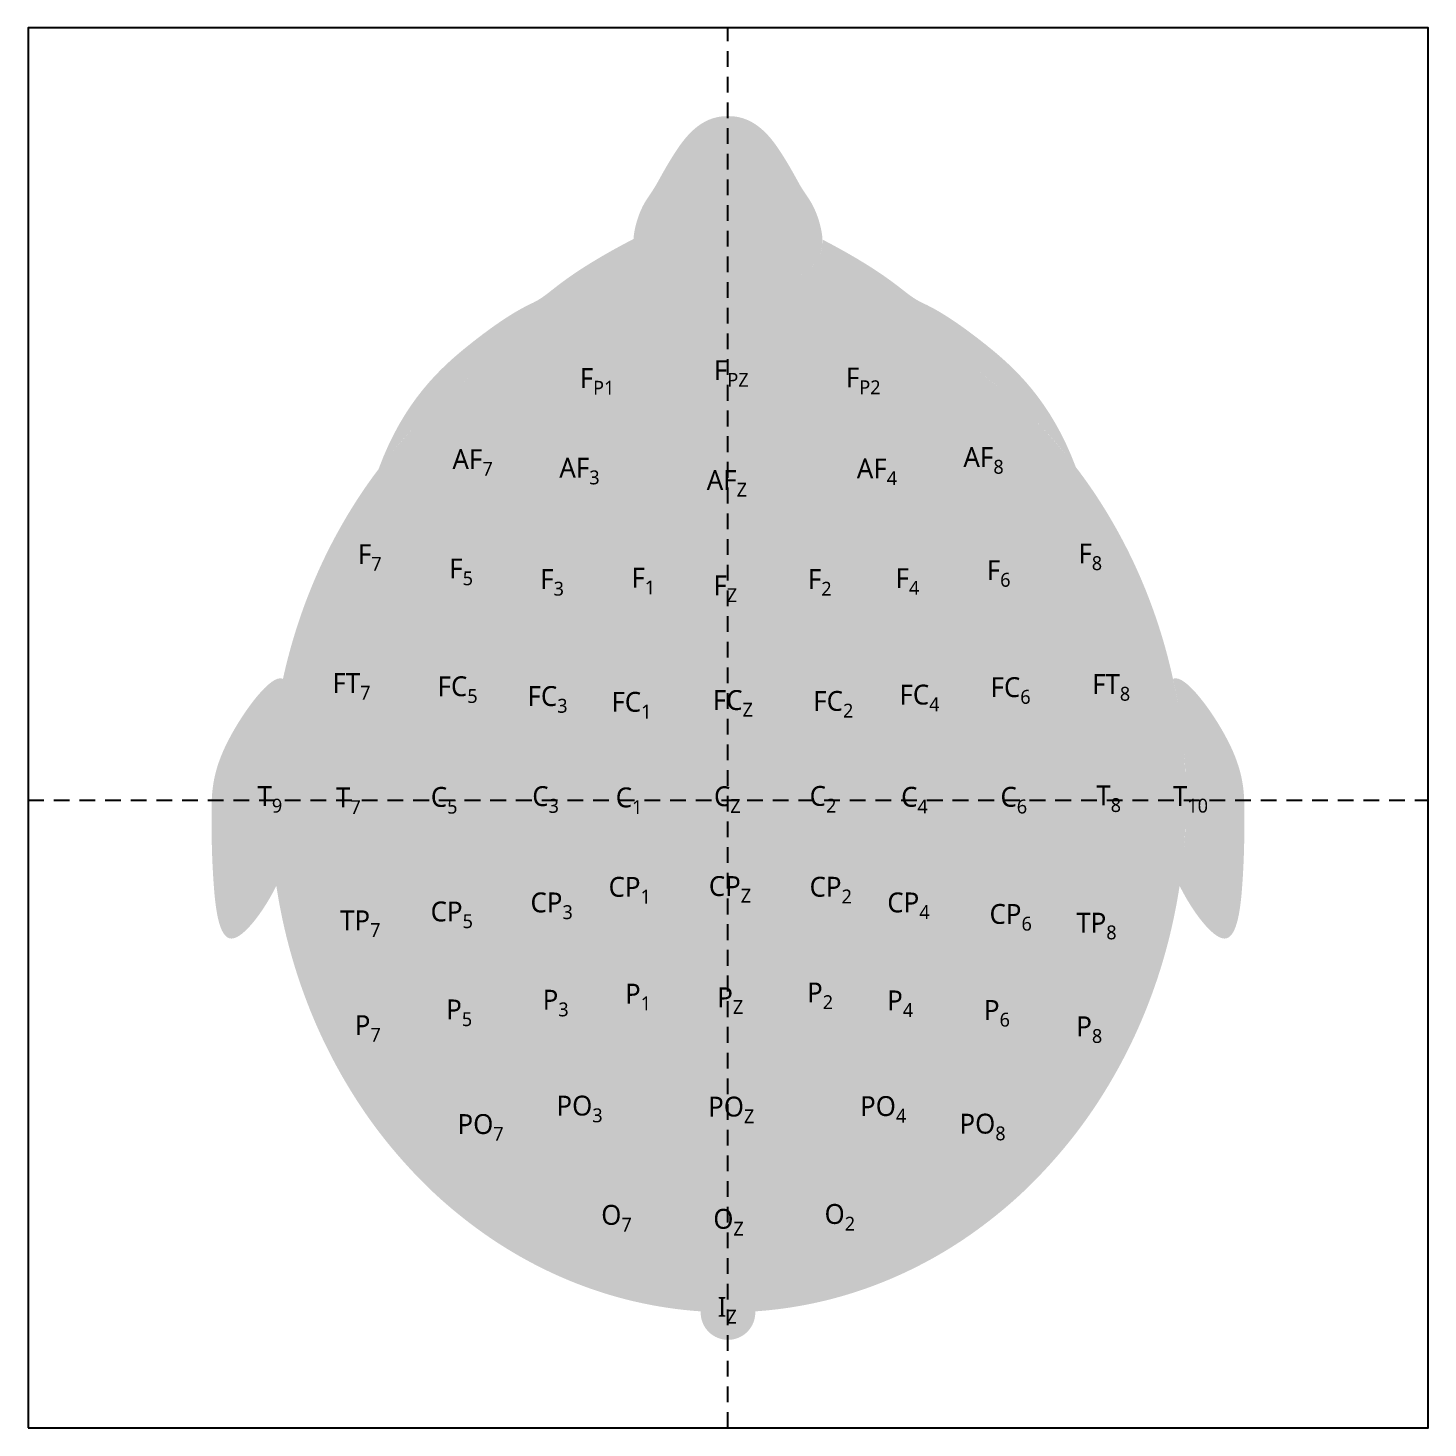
# Model space of a CAD drawing. Header units: metres. Extents: x 12.5 to 26.6, y 23.4 to 37.5.
import ezdxf

# ---------------------------------------------------------------- set-up
doc = ezdxf.new("R2010")
doc.units = ezdxf.units.M
doc.header["$LTSCALE"] = 0.05
doc.linetypes.add('HIDDEN2', pattern=[4.7625, 3.175, -1.5875])
doc.layers.add('ARQ_0', color=7, linetype='Continuous', true_color=0xff7400, plot=False)
for name, color, linetype, lineweight in [('ARQ_CINZA 04', 253, 'Continuous', 9), ('ARQ_CINZA 05', 254, 'Continuous', 9), ('ARQ_CINZA 06', 255, 'Continuous', 9)]:
    doc.layers.add(name, color=color, linetype=linetype, lineweight=lineweight)
doc.layers.add('ARQ_PROJ INF 00', color=190, linetype='HIDDEN2')
doc.layers.add('texto_pontos', color=1, linetype='Continuous')
doc.styles.add('Meters Architectural', font='segoeui.ttf')

msp = doc.modelspace()

# ---------------------------------------------------------------- hatches: boundary and pattern name
at = {"layer": 'ARQ_CINZA 04'}
h = msp.add_hatch(color=256, dxfattribs=at)
h.dxf.hatch_style = 1
edge = h.paths.add_edge_path()
edge.add_spline(control_points=[(19.866, 34.845), (20.164, 34.968), (20.332, 34.973), (20.462, 35.127), (20.546, 35.318), (20.439, 35.691), (20.299, 35.854), (20.164, 36.143), (19.842, 36.595), (19.562, 36.591)], knot_values=[-2.606029, -2.606029, -2.606029, -2.606029, -2.233739, -1.861449, -1.489159, -1.116869, -0.74458, -0.37229, 0, 0, 0, 0], degree=3, periodic=0)
edge.add_spline(control_points=[(19.562, 36.591), (19.282, 36.595), (18.961, 36.143), (18.825, 35.854), (18.685, 35.691), (18.578, 35.318), (18.662, 35.127), (18.793, 34.973), (18.961, 34.968), (19.259, 34.845)], knot_values=[0, 0, 0, 0, 0.37229, 0.74458, 1.116869, 1.489159, 1.861449, 2.233739, 2.606029, 2.606029, 2.606029, 2.606029], degree=3, periodic=0)
edge.add_spline(control_points=[(19.259, 34.845), (19.866, 34.845)], knot_values=[0, 0, 0.606575, 0.606575], degree=1, periodic=0)
h = msp.add_hatch(color=256, dxfattribs=at)
h.dxf.hatch_style = 1
edge = h.paths.add_edge_path()
edge.add_spline(control_points=[(18.61, 35.353), (18.61, 35.351), (18.606, 35.255), (18.662, 35.127), (18.793, 34.973), (18.961, 34.968), (19.259, 34.845)], knot_values=[1.48283, 1.48283, 1.48283, 1.48283, 1.489159, 1.861449, 2.233739, 2.606029, 2.606029, 2.606029, 2.606029], degree=3, periodic=0)
edge.add_spline(control_points=[(19.259, 34.845), (17.306, 34.702), (16.041, 33.033)], knot_values=[1.642887, 1.642887, 1.642887, 2.434398, 2.434398, 2.434398], weights=[1, 0.920657, 1], degree=2, periodic=0)
edge.add_spline(control_points=[(16.041, 33.033), (16.294, 33.722), (17.049, 34.398), (17.586, 34.72), (17.66, 34.72), (18.068, 35.072), (18.61, 35.353)], knot_values=[0, 0, 0, 0, 0.902279, 1.804558, 2.706838, 3.603292, 3.603292, 3.603292, 3.603292], degree=3, periodic=0)
h = msp.add_hatch(color=256, dxfattribs=at)
h.dxf.hatch_style = 1
edge = h.paths.add_edge_path()
edge.add_spline(control_points=[(20.515, 35.347), (21.047, 35.07), (21.452, 34.722), (21.527, 34.722), (22.062, 34.402), (22.813, 33.731), (23.066, 33.056)], knot_values=[0.008255, 0.008255, 0.008255, 0.008255, 0.897347, 1.799626, 2.701905, 3.595929, 3.595929, 3.595929, 3.595929], degree=3, periodic=0)
edge.add_spline(control_points=[(23.066, 33.056), (21.802, 34.703), (19.866, 34.845)], knot_values=[-1.498702, -1.498702, -1.498702, -0.712709, -0.712709, -0.712709], weights=[1, 0.921787, 1], degree=2, periodic=0)
edge.add_spline(control_points=[(19.866, 34.845), (20.164, 34.968), (20.332, 34.973), (20.462, 35.126), (20.518, 35.254), (20.515, 35.347)], knot_values=[1.490477, 1.490477, 1.490477, 1.490477, 1.862757, 2.235047, 2.60602, 2.60602, 2.60602, 2.60602], degree=3, periodic=0)
h = msp.add_hatch(color=256, dxfattribs=at)
h.dxf.hatch_style = 1
edge = h.paths.add_edge_path()
edge.add_spline(control_points=[(15.079, 30.921), (14.947, 30.318), (14.947, 29.698), (14.947, 29.264), (15.012, 28.837)], knot_values=[2.887166, 2.887166, 2.887166, 3.141593, 3.141593, 3.322093, 3.322093, 3.322093], weights=[1, 0.992849, 1, 0.996484, 1], degree=2, periodic=0)
edge.add_spline(control_points=[(15.012, 28.837), (14.889, 28.586), (14.458, 28.001), (14.362, 28.962), (14.359, 29.359), (14.359, 29.557)], knot_values=[5.075122, 5.075122, 5.075122, 5.075122, 6, 7, 8, 8, 8, 8], degree=3, periodic=0)
edge.add_spline(control_points=[(14.359, 29.557), (14.359, 29.755), (14.362, 30.152), (14.94, 30.956), (15.07, 30.925), (15.079, 30.921)], knot_values=[0, 0, 0, 0, 1, 2, 2.075169, 2.075169, 2.075169, 2.075169], degree=3, periodic=0)
h = msp.add_hatch(color=256, dxfattribs=at)
h.dxf.hatch_style = 1
edge = h.paths.add_edge_path()
edge.add_spline(control_points=[(24.177, 29.698), (24.177, 29.264), (24.112, 28.837)], knot_values=[6.102685, 6.102685, 6.102685, 6.283185, 6.283185, 6.283185], weights=[1, 0.996484, 1], degree=2, periodic=0)
edge.add_spline(control_points=[(24.112, 28.837), (24.235, 28.586), (24.667, 28.001), (24.763, 28.962), (24.765, 29.359), (24.765, 29.557)], knot_values=[5.075122, 5.075122, 5.075122, 5.075122, 6, 7, 8, 8, 8, 8], degree=3, periodic=0)
edge.add_spline(control_points=[(24.765, 29.557), (24.765, 29.755), (24.763, 30.152), (24.184, 30.956), (24.054, 30.925), (24.046, 30.921)], knot_values=[0, 0, 0, 0, 1, 2, 2.075169, 2.075169, 2.075169, 2.075169], degree=3, periodic=0)
edge.add_spline(control_points=[(24.046, 30.921), (24.177, 30.318), (24.177, 29.698)], knot_values=[0, 0, 0, 0.254426, 0.254426, 0.254426], weights=[1, 0.992849, 1], degree=2, periodic=0)
at = {"layer": 'ARQ_CINZA 05'}
h = msp.add_hatch(color=256, dxfattribs=at)
h.dxf.hatch_style = 1
h.set_gradient(color1=(214, 214, 214), color2=(173, 173, 173), tint=1, name='INVSPHERICAL')
edge = h.paths.add_edge_path()
edge.add_spline(control_points=[(24.177, 29.698), (24.177, 34.857), (19.562, 34.857), (14.947, 34.857), (14.947, 29.698), (14.947, 24.54), (19.562, 24.54), (24.177, 24.54), (24.177, 29.698)], knot_values=[0, 0, 0, 1.570796, 1.570796, 3.141593, 3.141593, 4.712389, 4.712389, 6.283185, 6.283185, 6.283185], weights=[1, 0.707107, 1, 0.707107, 1, 0.707107, 1, 0.707107, 1], degree=2, periodic=0)
at = {"layer": 'ARQ_CINZA 06'}
h = msp.add_hatch(color=256, dxfattribs=at)
h.dxf.hatch_style = 1
edge = h.paths.add_edge_path()
edge.add_spline(control_points=[(18.485, 33.91), (18.485, 34.185), (18.21, 34.185), (17.935, 34.185), (17.935, 33.91), (17.935, 33.635), (18.21, 33.635), (18.485, 33.635), (18.485, 33.91)], knot_values=[0, 0, 0, 0.431969, 0.431969, 0.863938, 0.863938, 1.295907, 1.295907, 1.727876, 1.727876, 1.727876], weights=[1, 0.707107, 1, 0.707107, 1, 0.707107, 1, 0.707107, 1], degree=2, periodic=0)
h = msp.add_hatch(color=256, dxfattribs=at)
h.dxf.hatch_style = 1
edge = h.paths.add_edge_path()
edge.add_spline(control_points=[(19.837, 33.989), (19.837, 34.264), (19.562, 34.264), (19.287, 34.264), (19.287, 33.989), (19.287, 33.714), (19.562, 33.714), (19.837, 33.714), (19.837, 33.989)], knot_values=[0, 0, 0, 0.431969, 0.431969, 0.863938, 0.863938, 1.295907, 1.295907, 1.727876, 1.727876, 1.727876], weights=[1, 0.707107, 1, 0.707107, 1, 0.707107, 1, 0.707107, 1], degree=2, periodic=0)
h = msp.add_hatch(color=256, dxfattribs=at)
h.dxf.hatch_style = 1
edge = h.paths.add_edge_path()
edge.add_spline(control_points=[(20.64, 33.91), (20.64, 33.635), (20.915, 33.635), (21.19, 33.635), (21.19, 33.91), (21.19, 34.185), (20.915, 34.185), (20.64, 34.185), (20.64, 33.91)], knot_values=[0, 0, 0, 0.431969, 0.431969, 0.863938, 0.863938, 1.295907, 1.295907, 1.727876, 1.727876, 1.727876], weights=[1, 0.707107, 1, 0.707107, 1, 0.707107, 1, 0.707107, 1], degree=2, periodic=0)
h = msp.add_hatch(color=256, dxfattribs=at)
h.dxf.hatch_style = 1
edge = h.paths.add_edge_path()
edge.add_spline(control_points=[(17.274, 33.11), (17.274, 33.385), (16.999, 33.385), (16.724, 33.385), (16.724, 33.11), (16.724, 32.835), (16.999, 32.835), (17.274, 32.835), (17.274, 33.11)], knot_values=[0, 0, 0, 0.431969, 0.431969, 0.863938, 0.863938, 1.295907, 1.295907, 1.727876, 1.727876, 1.727876], weights=[1, 0.707107, 1, 0.707107, 1, 0.707107, 1, 0.707107, 1], degree=2, periodic=0)
h = msp.add_hatch(color=256, dxfattribs=at)
h.dxf.hatch_style = 1
edge = h.paths.add_edge_path()
edge.add_spline(control_points=[(21.851, 33.11), (21.851, 32.835), (22.126, 32.835), (22.401, 32.835), (22.401, 33.11), (22.401, 33.385), (22.126, 33.385), (21.851, 33.385), (21.851, 33.11)], knot_values=[0, 0, 0, 0.431969, 0.431969, 0.863938, 0.863938, 1.295907, 1.295907, 1.727876, 1.727876, 1.727876], weights=[1, 0.707107, 1, 0.707107, 1, 0.707107, 1, 0.707107, 1], degree=2, periodic=0)
h = msp.add_hatch(color=256, dxfattribs=at)
h.dxf.hatch_style = 1
edge = h.paths.add_edge_path()
edge.add_spline(control_points=[(18.339, 33.006), (18.339, 33.281), (18.064, 33.281), (17.789, 33.281), (17.789, 33.006), (17.789, 32.731), (18.064, 32.731), (18.339, 32.731), (18.339, 33.006)], knot_values=[0, 0, 0, 0.431969, 0.431969, 0.863938, 0.863938, 1.295907, 1.295907, 1.727876, 1.727876, 1.727876], weights=[1, 0.707107, 1, 0.707107, 1, 0.707107, 1, 0.707107, 1], degree=2, periodic=0)
h = msp.add_hatch(color=256, dxfattribs=at)
h.dxf.hatch_style = 1
edge = h.paths.add_edge_path()
edge.add_spline(control_points=[(19.837, 32.904), (19.837, 33.179), (19.562, 33.179), (19.287, 33.179), (19.287, 32.904), (19.287, 32.629), (19.562, 32.629), (19.837, 32.629), (19.837, 32.904)], knot_values=[0, 0, 0, 0.431969, 0.431969, 0.863938, 0.863938, 1.295907, 1.295907, 1.727876, 1.727876, 1.727876], weights=[1, 0.707107, 1, 0.707107, 1, 0.707107, 1, 0.707107, 1], degree=2, periodic=0)
h = msp.add_hatch(color=256, dxfattribs=at)
h.dxf.hatch_style = 1
edge = h.paths.add_edge_path()
edge.add_spline(control_points=[(20.786, 33.006), (20.786, 32.731), (21.061, 32.731), (21.336, 32.731), (21.336, 33.006), (21.336, 33.281), (21.061, 33.281), (20.786, 33.281), (20.786, 33.006)], knot_values=[0, 0, 0, 0.431969, 0.431969, 0.863938, 0.863938, 1.295907, 1.295907, 1.727876, 1.727876, 1.727876], weights=[1, 0.707107, 1, 0.707107, 1, 0.707107, 1, 0.707107, 1], degree=2, periodic=0)
h = msp.add_hatch(color=256, dxfattribs=at)
h.dxf.hatch_style = 1
edge = h.paths.add_edge_path()
edge.add_spline(control_points=[(16.226, 32.142), (16.226, 32.417), (15.951, 32.417), (15.676, 32.417), (15.676, 32.142), (15.676, 31.867), (15.951, 31.867), (16.226, 31.867), (16.226, 32.142)], knot_values=[0, 0, 0, 0.431969, 0.431969, 0.863938, 0.863938, 1.295907, 1.295907, 1.727876, 1.727876, 1.727876], weights=[1, 0.707107, 1, 0.707107, 1, 0.707107, 1, 0.707107, 1], degree=2, periodic=0)
h = msp.add_hatch(color=256, dxfattribs=at)
h.dxf.hatch_style = 1
edge = h.paths.add_edge_path()
edge.add_spline(control_points=[(22.899, 32.142), (22.899, 31.867), (23.174, 31.867), (23.449, 31.867), (23.449, 32.142), (23.449, 32.417), (23.174, 32.417), (22.899, 32.417), (22.899, 32.142)], knot_values=[0, 0, 0, 0.431969, 0.431969, 0.863938, 0.863938, 1.295907, 1.295907, 1.727876, 1.727876, 1.727876], weights=[1, 0.707107, 1, 0.707107, 1, 0.707107, 1, 0.707107, 1], degree=2, periodic=0)
h = msp.add_hatch(color=256, dxfattribs=at)
h.dxf.hatch_style = 1
edge = h.paths.add_edge_path()
edge.add_spline(control_points=[(17.136, 31.993), (17.136, 32.268), (16.861, 32.268), (16.586, 32.268), (16.586, 31.993), (16.586, 31.718), (16.861, 31.718), (17.136, 31.718), (17.136, 31.993)], knot_values=[0, 0, 0, 0.431969, 0.431969, 0.863938, 0.863938, 1.295907, 1.295907, 1.727876, 1.727876, 1.727876], weights=[1, 0.707107, 1, 0.707107, 1, 0.707107, 1, 0.707107, 1], degree=2, periodic=0)
h = msp.add_hatch(color=256, dxfattribs=at)
h.dxf.hatch_style = 1
edge = h.paths.add_edge_path()
edge.add_spline(control_points=[(18.949, 31.901), (18.949, 32.176), (18.674, 32.176), (18.399, 32.176), (18.399, 31.901), (18.399, 31.626), (18.674, 31.626), (18.949, 31.626), (18.949, 31.901)], knot_values=[0, 0, 0, 0.431969, 0.431969, 0.863938, 0.863938, 1.295907, 1.295907, 1.727876, 1.727876, 1.727876], weights=[1, 0.707107, 1, 0.707107, 1, 0.707107, 1, 0.707107, 1], degree=2, periodic=0)
h = msp.add_hatch(color=256, dxfattribs=at)
h.dxf.hatch_style = 1
edge = h.paths.add_edge_path()
edge.add_spline(control_points=[(20.175, 31.901), (20.175, 31.626), (20.45, 31.626), (20.725, 31.626), (20.725, 31.901), (20.725, 32.176), (20.45, 32.176), (20.175, 32.176), (20.175, 31.901)], knot_values=[0, 0, 0, 0.431969, 0.431969, 0.863938, 0.863938, 1.295907, 1.295907, 1.727876, 1.727876, 1.727876], weights=[1, 0.707107, 1, 0.707107, 1, 0.707107, 1, 0.707107, 1], degree=2, periodic=0)
at = {"layer": 'ARQ_CINZA 06', "true_color": 0xffff7f}
h = msp.add_hatch(color=51, dxfattribs=at)
h.dxf.hatch_style = 1
edge = h.paths.add_edge_path()
edge.add_spline(control_points=[(21.989, 31.993), (21.989, 31.718), (22.264, 31.718), (22.539, 31.718), (22.539, 31.993), (22.539, 32.268), (22.264, 32.268), (21.989, 32.268), (21.989, 31.993)], knot_values=[0, 0, 0, 0.431969, 0.431969, 0.863938, 0.863938, 1.295907, 1.295907, 1.727876, 1.727876, 1.727876], weights=[1, 0.707107, 1, 0.707107, 1, 0.707107, 1, 0.707107, 1], degree=2, periodic=0)
at = {"layer": 'ARQ_CINZA 06', "true_color": 0x007fff}
h = msp.add_hatch(color=150, dxfattribs=at)
h.dxf.hatch_style = 1
edge = h.paths.add_edge_path()
edge.add_spline(control_points=[(18.051, 31.872), (18.051, 32.147), (17.776, 32.147), (17.501, 32.147), (17.501, 31.872), (17.501, 31.597), (17.776, 31.597), (18.051, 31.597), (18.051, 31.872)], knot_values=[0, 0, 0, 0.431969, 0.431969, 0.863938, 0.863938, 1.295907, 1.295907, 1.727876, 1.727876, 1.727876], weights=[1, 0.707107, 1, 0.707107, 1, 0.707107, 1, 0.707107, 1], degree=2, periodic=0)
at = {"layer": 'ARQ_CINZA 06'}
h = msp.add_hatch(color=256, dxfattribs=at)
h.dxf.hatch_style = 1
edge = h.paths.add_edge_path()
edge.add_spline(control_points=[(19.837, 31.804), (19.837, 32.079), (19.562, 32.079), (19.287, 32.079), (19.287, 31.804), (19.287, 31.529), (19.562, 31.529), (19.837, 31.529), (19.837, 31.804)], knot_values=[0, 0, 0, 0.431969, 0.431969, 0.863938, 0.863938, 1.295907, 1.295907, 1.727876, 1.727876, 1.727876], weights=[1, 0.707107, 1, 0.707107, 1, 0.707107, 1, 0.707107, 1], degree=2, periodic=0)
h = msp.add_hatch(color=256, dxfattribs=at)
h.dxf.hatch_style = 1
edge = h.paths.add_edge_path()
edge.add_spline(control_points=[(21.074, 31.872), (21.074, 31.597), (21.349, 31.597), (21.624, 31.597), (21.624, 31.872), (21.624, 32.147), (21.349, 32.147), (21.074, 32.147), (21.074, 31.872)], knot_values=[0, 0, 0, 0.431969, 0.431969, 0.863938, 0.863938, 1.295907, 1.295907, 1.727876, 1.727876, 1.727876], weights=[1, 0.707107, 1, 0.707107, 1, 0.707107, 1, 0.707107, 1], degree=2, periodic=0)
h = msp.add_hatch(color=256, dxfattribs=at)
h.dxf.hatch_style = 1
edge = h.paths.add_edge_path()
edge.add_spline(control_points=[(16.017, 30.833), (16.017, 31.108), (15.742, 31.108), (15.467, 31.108), (15.467, 30.833), (15.467, 30.558), (15.742, 30.558), (16.017, 30.558), (16.017, 30.833)], knot_values=[0, 0, 0, 0.431969, 0.431969, 0.863938, 0.863938, 1.295907, 1.295907, 1.727876, 1.727876, 1.727876], weights=[1, 0.707107, 1, 0.707107, 1, 0.707107, 1, 0.707107, 1], degree=2, periodic=0)
h = msp.add_hatch(color=256, dxfattribs=at)
h.dxf.hatch_style = 1
edge = h.paths.add_edge_path()
edge.add_spline(control_points=[(17.026, 30.806), (17.026, 31.081), (16.751, 31.081), (16.476, 31.081), (16.476, 30.806), (16.476, 30.531), (16.751, 30.531), (17.026, 30.531), (17.026, 30.806)], knot_values=[0, 0, 0, 0.431969, 0.431969, 0.863938, 0.863938, 1.295907, 1.295907, 1.727876, 1.727876, 1.727876], weights=[1, 0.707107, 1, 0.707107, 1, 0.707107, 1, 0.707107, 1], degree=2, periodic=0)
h = msp.add_hatch(color=256, dxfattribs=at)
h.dxf.hatch_style = 1
edge = h.paths.add_edge_path()
edge.add_spline(control_points=[(22.098, 30.806), (22.098, 30.531), (22.373, 30.531), (22.648, 30.531), (22.648, 30.806), (22.648, 31.081), (22.373, 31.081), (22.098, 31.081), (22.098, 30.806)], knot_values=[0, 0, 0, 0.431969, 0.431969, 0.863938, 0.863938, 1.295907, 1.295907, 1.727876, 1.727876, 1.727876], weights=[1, 0.707107, 1, 0.707107, 1, 0.707107, 1, 0.707107, 1], degree=2, periodic=0)
h = msp.add_hatch(color=256, dxfattribs=at)
h.dxf.hatch_style = 1
edge = h.paths.add_edge_path()
edge.add_spline(control_points=[(23.107, 30.833), (23.107, 30.558), (23.382, 30.558), (23.657, 30.558), (23.657, 30.833), (23.657, 31.108), (23.382, 31.108), (23.107, 31.108), (23.107, 30.833)], knot_values=[0, 0, 0, 0.431969, 0.431969, 0.863938, 0.863938, 1.295907, 1.295907, 1.727876, 1.727876, 1.727876], weights=[1, 0.707107, 1, 0.707107, 1, 0.707107, 1, 0.707107, 1], degree=2, periodic=0)
h = msp.add_hatch(color=256, dxfattribs=at)
h.dxf.hatch_style = 1
edge = h.paths.add_edge_path()
edge.add_spline(control_points=[(17.974, 30.719), (17.974, 30.994), (17.699, 30.994), (17.424, 30.994), (17.424, 30.719), (17.424, 30.444), (17.699, 30.444), (17.974, 30.444), (17.974, 30.719)], knot_values=[0, 0, 0, 0.431969, 0.431969, 0.863938, 0.863938, 1.295907, 1.295907, 1.727876, 1.727876, 1.727876], weights=[1, 0.707107, 1, 0.707107, 1, 0.707107, 1, 0.707107, 1], degree=2, periodic=0)
h = msp.add_hatch(color=256, dxfattribs=at)
h.dxf.hatch_style = 1
edge = h.paths.add_edge_path()
edge.add_spline(control_points=[(18.834, 30.649), (18.834, 30.924), (18.559, 30.924), (18.284, 30.924), (18.284, 30.649), (18.284, 30.374), (18.559, 30.374), (18.834, 30.374), (18.834, 30.649)], knot_values=[0, 0, 0, 0.431969, 0.431969, 0.863938, 0.863938, 1.295907, 1.295907, 1.727876, 1.727876, 1.727876], weights=[1, 0.707107, 1, 0.707107, 1, 0.707107, 1, 0.707107, 1], degree=2, periodic=0)
h = msp.add_hatch(color=256, dxfattribs=at)
h.dxf.hatch_style = 1
edge = h.paths.add_edge_path()
edge.add_spline(control_points=[(19.837, 30.657), (19.837, 30.932), (19.562, 30.932), (19.287, 30.932), (19.287, 30.657), (19.287, 30.382), (19.562, 30.382), (19.837, 30.382), (19.837, 30.657)], knot_values=[0, 0, 0, 0.431969, 0.431969, 0.863938, 0.863938, 1.295907, 1.295907, 1.727876, 1.727876, 1.727876], weights=[1, 0.707107, 1, 0.707107, 1, 0.707107, 1, 0.707107, 1], degree=2, periodic=0)
h = msp.add_hatch(color=256, dxfattribs=at)
h.dxf.hatch_style = 1
edge = h.paths.add_edge_path()
edge.add_spline(control_points=[(20.291, 30.649), (20.291, 30.374), (20.566, 30.374), (20.841, 30.374), (20.841, 30.649), (20.841, 30.924), (20.566, 30.924), (20.291, 30.924), (20.291, 30.649)], knot_values=[0, 0, 0, 0.431969, 0.431969, 0.863938, 0.863938, 1.295907, 1.295907, 1.727876, 1.727876, 1.727876], weights=[1, 0.707107, 1, 0.707107, 1, 0.707107, 1, 0.707107, 1], degree=2, periodic=0)
h = msp.add_hatch(color=256, dxfattribs=at)
h.dxf.hatch_style = 1
edge = h.paths.add_edge_path()
edge.add_spline(control_points=[(21.15, 30.719), (21.15, 30.444), (21.425, 30.444), (21.7, 30.444), (21.7, 30.719), (21.7, 30.994), (21.425, 30.994), (21.15, 30.994), (21.15, 30.719)], knot_values=[0, 0, 0, 0.431969, 0.431969, 0.863938, 0.863938, 1.295907, 1.295907, 1.727876, 1.727876, 1.727876], weights=[1, 0.707107, 1, 0.707107, 1, 0.707107, 1, 0.707107, 1], degree=2, periodic=0)
h = msp.add_hatch(color=256, dxfattribs=at)
h.dxf.hatch_style = 1
edge = h.paths.add_edge_path()
edge.add_spline(control_points=[(15.249, 29.698), (15.249, 29.973), (14.974, 29.973), (14.699, 29.973), (14.699, 29.698), (14.699, 29.423), (14.974, 29.423), (15.249, 29.423), (15.249, 29.698)], knot_values=[0, 0, 0, 0.431969, 0.431969, 0.863938, 0.863938, 1.295907, 1.295907, 1.727876, 1.727876, 1.727876], weights=[1, 0.707107, 1, 0.707107, 1, 0.707107, 1, 0.707107, 1], degree=2, periodic=0)
h = msp.add_hatch(color=256, dxfattribs=at)
h.dxf.hatch_style = 1
edge = h.paths.add_edge_path()
edge.add_spline(control_points=[(16.005, 29.698), (16.005, 29.973), (15.73, 29.973), (15.455, 29.973), (15.455, 29.698), (15.455, 29.423), (15.73, 29.423), (16.005, 29.423), (16.005, 29.698)], knot_values=[0, 0, 0, 0.431969, 0.431969, 0.863938, 0.863938, 1.295907, 1.295907, 1.727876, 1.727876, 1.727876], weights=[1, 0.707107, 1, 0.707107, 1, 0.707107, 1, 0.707107, 1], degree=2, periodic=0)
h = msp.add_hatch(color=256, dxfattribs=at)
h.dxf.hatch_style = 1
edge = h.paths.add_edge_path()
edge.add_spline(control_points=[(16.948, 29.698), (16.948, 29.973), (16.673, 29.973), (16.398, 29.973), (16.398, 29.698), (16.398, 29.423), (16.673, 29.423), (16.948, 29.423), (16.948, 29.698)], knot_values=[0, 0, 0, 0.431969, 0.431969, 0.863938, 0.863938, 1.295907, 1.295907, 1.727876, 1.727876, 1.727876], weights=[1, 0.707107, 1, 0.707107, 1, 0.707107, 1, 0.707107, 1], degree=2, periodic=0)
h = msp.add_hatch(color=256, dxfattribs=at)
h.dxf.hatch_style = 1
edge = h.paths.add_edge_path()
edge.add_spline(control_points=[(17.956, 29.698), (17.956, 29.973), (17.681, 29.973), (17.406, 29.973), (17.406, 29.698), (17.406, 29.423), (17.681, 29.423), (17.956, 29.423), (17.956, 29.698)], knot_values=[0, 0, 0, 0.431969, 0.431969, 0.863938, 0.863938, 1.295907, 1.295907, 1.727876, 1.727876, 1.727876], weights=[1, 0.707107, 1, 0.707107, 1, 0.707107, 1, 0.707107, 1], degree=2, periodic=0)
h = msp.add_hatch(color=256, dxfattribs=at)
h.dxf.hatch_style = 1
edge = h.paths.add_edge_path()
edge.add_spline(control_points=[(18.859, 29.698), (18.859, 29.973), (18.584, 29.973), (18.309, 29.973), (18.309, 29.698), (18.309, 29.423), (18.584, 29.423), (18.859, 29.423), (18.859, 29.698)], knot_values=[0, 0, 0, 0.431969, 0.431969, 0.863938, 0.863938, 1.295907, 1.295907, 1.727876, 1.727876, 1.727876], weights=[1, 0.707107, 1, 0.707107, 1, 0.707107, 1, 0.707107, 1], degree=2, periodic=0)
h = msp.add_hatch(color=256, dxfattribs=at)
h.dxf.hatch_style = 1
edge = h.paths.add_edge_path()
edge.add_spline(control_points=[(19.837, 29.698), (19.837, 29.973), (19.562, 29.973), (19.287, 29.973), (19.287, 29.698), (19.287, 29.423), (19.562, 29.423), (19.837, 29.423), (19.837, 29.698)], knot_values=[0, 0, 0, 0.431969, 0.431969, 0.863938, 0.863938, 1.295907, 1.295907, 1.727876, 1.727876, 1.727876], weights=[1, 0.707107, 1, 0.707107, 1, 0.707107, 1, 0.707107, 1], degree=2, periodic=0)
h = msp.add_hatch(color=256, dxfattribs=at)
h.dxf.hatch_style = 1
edge = h.paths.add_edge_path()
edge.add_spline(control_points=[(20.266, 29.698), (20.266, 29.423), (20.541, 29.423), (20.816, 29.423), (20.816, 29.698), (20.816, 29.973), (20.541, 29.973), (20.266, 29.973), (20.266, 29.698)], knot_values=[0, 0, 0, 0.431969, 0.431969, 0.863938, 0.863938, 1.295907, 1.295907, 1.727876, 1.727876, 1.727876], weights=[1, 0.707107, 1, 0.707107, 1, 0.707107, 1, 0.707107, 1], degree=2, periodic=0)
h = msp.add_hatch(color=256, dxfattribs=at)
h.dxf.hatch_style = 1
edge = h.paths.add_edge_path()
edge.add_spline(control_points=[(21.168, 29.698), (21.168, 29.423), (21.443, 29.423), (21.718, 29.423), (21.718, 29.698), (21.718, 29.973), (21.443, 29.973), (21.168, 29.973), (21.168, 29.698)], knot_values=[0, 0, 0, 0.431969, 0.431969, 0.863938, 0.863938, 1.295907, 1.295907, 1.727876, 1.727876, 1.727876], weights=[1, 0.707107, 1, 0.707107, 1, 0.707107, 1, 0.707107, 1], degree=2, periodic=0)
h = msp.add_hatch(color=256, dxfattribs=at)
h.dxf.hatch_style = 1
edge = h.paths.add_edge_path()
edge.add_spline(control_points=[(22.177, 29.698), (22.177, 29.423), (22.452, 29.423), (22.727, 29.423), (22.727, 29.698), (22.727, 29.973), (22.452, 29.973), (22.177, 29.973), (22.177, 29.698)], knot_values=[0, 0, 0, 0.431969, 0.431969, 0.863938, 0.863938, 1.295907, 1.295907, 1.727876, 1.727876, 1.727876], weights=[1, 0.707107, 1, 0.707107, 1, 0.707107, 1, 0.707107, 1], degree=2, periodic=0)
h = msp.add_hatch(color=256, dxfattribs=at)
h.dxf.hatch_style = 1
edge = h.paths.add_edge_path()
edge.add_spline(control_points=[(23.12, 29.698), (23.12, 29.423), (23.395, 29.423), (23.67, 29.423), (23.67, 29.698), (23.67, 29.973), (23.395, 29.973), (23.12, 29.973), (23.12, 29.698)], knot_values=[0, 0, 0, 0.431969, 0.431969, 0.863938, 0.863938, 1.295907, 1.295907, 1.727876, 1.727876, 1.727876], weights=[1, 0.707107, 1, 0.707107, 1, 0.707107, 1, 0.707107, 1], degree=2, periodic=0)
h = msp.add_hatch(color=256, dxfattribs=at)
h.dxf.hatch_style = 1
edge = h.paths.add_edge_path()
edge.add_spline(control_points=[(23.875, 29.698), (23.875, 29.423), (24.15, 29.423), (24.425, 29.423), (24.425, 29.698), (24.425, 29.973), (24.15, 29.973), (23.875, 29.973), (23.875, 29.698)], knot_values=[0, 0, 0, 0.431969, 0.431969, 0.863938, 0.863938, 1.295907, 1.295907, 1.727876, 1.727876, 1.727876], weights=[1, 0.707107, 1, 0.707107, 1, 0.707107, 1, 0.707107, 1], degree=2, periodic=0)
h = msp.add_hatch(color=256, dxfattribs=at)
h.dxf.hatch_style = 1
edge = h.paths.add_edge_path()
edge.add_spline(control_points=[(18.816, 28.798), (18.816, 29.073), (18.541, 29.073), (18.266, 29.073), (18.266, 28.798), (18.266, 28.523), (18.541, 28.523), (18.816, 28.523), (18.816, 28.798)], knot_values=[0, 0, 0, 0.431969, 0.431969, 0.863938, 0.863938, 1.295907, 1.295907, 1.727876, 1.727876, 1.727876], weights=[1, 0.707107, 1, 0.707107, 1, 0.707107, 1, 0.707107, 1], degree=2, periodic=0)
h = msp.add_hatch(color=256, dxfattribs=at)
h.dxf.hatch_style = 1
edge = h.paths.add_edge_path()
edge.add_spline(control_points=[(20.309, 28.798), (20.309, 28.523), (20.584, 28.523), (20.859, 28.523), (20.859, 28.798), (20.859, 29.073), (20.584, 29.073), (20.309, 29.073), (20.309, 28.798)], knot_values=[0, 0, 0, 0.431969, 0.431969, 0.863938, 0.863938, 1.295907, 1.295907, 1.727876, 1.727876, 1.727876], weights=[1, 0.707107, 1, 0.707107, 1, 0.707107, 1, 0.707107, 1], degree=2, periodic=0)
h = msp.add_hatch(color=256, dxfattribs=at)
h.dxf.hatch_style = 1
edge = h.paths.add_edge_path()
edge.add_spline(control_points=[(19.837, 28.78), (19.837, 29.055), (19.562, 29.055), (19.287, 29.055), (19.287, 28.78), (19.287, 28.505), (19.562, 28.505), (19.837, 28.505), (19.837, 28.78)], knot_values=[0, 0, 0, 0.431969, 0.431969, 0.863938, 0.863938, 1.295907, 1.295907, 1.727876, 1.727876, 1.727876], weights=[1, 0.707107, 1, 0.707107, 1, 0.707107, 1, 0.707107, 1], degree=2, periodic=0)
h = msp.add_hatch(color=256, dxfattribs=at)
h.dxf.hatch_style = 1
edge = h.paths.add_edge_path()
edge.add_spline(control_points=[(17.021, 28.533), (17.021, 28.808), (16.746, 28.808), (16.471, 28.808), (16.471, 28.533), (16.471, 28.258), (16.746, 28.258), (17.021, 28.258), (17.021, 28.533)], knot_values=[0, 0, 0, 0.431969, 0.431969, 0.863938, 0.863938, 1.295907, 1.295907, 1.727876, 1.727876, 1.727876], weights=[1, 0.707107, 1, 0.707107, 1, 0.707107, 1, 0.707107, 1], degree=2, periodic=0)
h = msp.add_hatch(color=256, dxfattribs=at)
h.dxf.hatch_style = 1
edge = h.paths.add_edge_path()
edge.add_spline(control_points=[(18.032, 28.635), (18.032, 28.91), (17.757, 28.91), (17.482, 28.91), (17.482, 28.635), (17.482, 28.36), (17.757, 28.36), (18.032, 28.36), (18.032, 28.635)], knot_values=[0, 0, 0, 0.431969, 0.431969, 0.863938, 0.863938, 1.295907, 1.295907, 1.727876, 1.727876, 1.727876], weights=[1, 0.707107, 1, 0.707107, 1, 0.707107, 1, 0.707107, 1], degree=2, periodic=0)
h = msp.add_hatch(color=256, dxfattribs=at)
h.dxf.hatch_style = 1
edge = h.paths.add_edge_path()
edge.add_spline(control_points=[(21.092, 28.635), (21.092, 28.36), (21.367, 28.36), (21.642, 28.36), (21.642, 28.635), (21.642, 28.91), (21.367, 28.91), (21.092, 28.91), (21.092, 28.635)], knot_values=[0, 0, 0, 0.431969, 0.431969, 0.863938, 0.863938, 1.295907, 1.295907, 1.727876, 1.727876, 1.727876], weights=[1, 0.707107, 1, 0.707107, 1, 0.707107, 1, 0.707107, 1], degree=2, periodic=0)
h = msp.add_hatch(color=256, dxfattribs=at)
h.dxf.hatch_style = 1
edge = h.paths.add_edge_path()
edge.add_spline(control_points=[(22.104, 28.533), (22.104, 28.258), (22.379, 28.258), (22.654, 28.258), (22.654, 28.533), (22.654, 28.808), (22.379, 28.808), (22.104, 28.808), (22.104, 28.533)], knot_values=[0, 0, 0, 0.431969, 0.431969, 0.863938, 0.863938, 1.295907, 1.295907, 1.727876, 1.727876, 1.727876], weights=[1, 0.707107, 1, 0.707107, 1, 0.707107, 1, 0.707107, 1], degree=2, periodic=0)
h = msp.add_hatch(color=256, dxfattribs=at)
h.dxf.hatch_style = 1
edge = h.paths.add_edge_path()
edge.add_spline(control_points=[(16.144, 28.439), (16.144, 28.714), (15.869, 28.714), (15.594, 28.714), (15.594, 28.439), (15.594, 28.164), (15.869, 28.164), (16.144, 28.164), (16.144, 28.439)], knot_values=[0, 0, 0, 0.431969, 0.431969, 0.863938, 0.863938, 1.295907, 1.295907, 1.727876, 1.727876, 1.727876], weights=[1, 0.707107, 1, 0.707107, 1, 0.707107, 1, 0.707107, 1], degree=2, periodic=0)
h = msp.add_hatch(color=256, dxfattribs=at)
h.dxf.hatch_style = 1
edge = h.paths.add_edge_path()
edge.add_spline(control_points=[(22.981, 28.439), (22.981, 28.164), (23.256, 28.164), (23.531, 28.164), (23.531, 28.439), (23.531, 28.714), (23.256, 28.714), (22.981, 28.714), (22.981, 28.439)], knot_values=[0, 0, 0, 0.431969, 0.431969, 0.863938, 0.863938, 1.295907, 1.295907, 1.727876, 1.727876, 1.727876], weights=[1, 0.707107, 1, 0.707107, 1, 0.707107, 1, 0.707107, 1], degree=2, periodic=0)
h = msp.add_hatch(color=256, dxfattribs=at)
h.dxf.hatch_style = 1
edge = h.paths.add_edge_path()
edge.add_spline(control_points=[(18.909, 27.717), (18.909, 27.992), (18.634, 27.992), (18.359, 27.992), (18.359, 27.717), (18.359, 27.442), (18.634, 27.442), (18.909, 27.442), (18.909, 27.717)], knot_values=[0, 0, 0, 0.431969, 0.431969, 0.863938, 0.863938, 1.295907, 1.295907, 1.727876, 1.727876, 1.727876], weights=[1, 0.707107, 1, 0.707107, 1, 0.707107, 1, 0.707107, 1], degree=2, periodic=0)
h = msp.add_hatch(color=256, dxfattribs=at)
h.dxf.hatch_style = 1
edge = h.paths.add_edge_path()
edge.add_spline(control_points=[(19.837, 27.674), (19.837, 27.949), (19.562, 27.949), (19.287, 27.949), (19.287, 27.674), (19.287, 27.399), (19.562, 27.399), (19.837, 27.399), (19.837, 27.674)], knot_values=[0, 0, 0, 0.431969, 0.431969, 0.863938, 0.863938, 1.295907, 1.295907, 1.727876, 1.727876, 1.727876], weights=[1, 0.707107, 1, 0.707107, 1, 0.707107, 1, 0.707107, 1], degree=2, periodic=0)
h = msp.add_hatch(color=256, dxfattribs=at)
h.dxf.hatch_style = 1
edge = h.paths.add_edge_path()
edge.add_spline(control_points=[(20.215, 27.717), (20.215, 27.442), (20.49, 27.442), (20.765, 27.442), (20.765, 27.717), (20.765, 27.992), (20.49, 27.992), (20.215, 27.992), (20.215, 27.717)], knot_values=[0, 0, 0, 0.431969, 0.431969, 0.863938, 0.863938, 1.295907, 1.295907, 1.727876, 1.727876, 1.727876], weights=[1, 0.707107, 1, 0.707107, 1, 0.707107, 1, 0.707107, 1], degree=2, periodic=0)
h = msp.add_hatch(color=256, dxfattribs=at)
h.dxf.hatch_style = 1
edge = h.paths.add_edge_path()
edge.add_spline(control_points=[(17.128, 27.544), (17.128, 27.819), (16.853, 27.819), (16.578, 27.819), (16.578, 27.544), (16.578, 27.269), (16.853, 27.269), (17.128, 27.269), (17.128, 27.544)], knot_values=[0, 0, 0, 0.431969, 0.431969, 0.863938, 0.863938, 1.295907, 1.295907, 1.727876, 1.727876, 1.727876], weights=[1, 0.707107, 1, 0.707107, 1, 0.707107, 1, 0.707107, 1], degree=2, periodic=0)
at = {"layer": 'ARQ_CINZA 06', "true_color": 0xcd2027}
h = msp.add_hatch(color=242, dxfattribs=at)
h.dxf.hatch_style = 1
edge = h.paths.add_edge_path()
edge.add_spline(control_points=[(18.098, 27.642), (18.098, 27.917), (17.823, 27.917), (17.548, 27.917), (17.548, 27.642), (17.548, 27.367), (17.823, 27.367), (18.098, 27.367), (18.098, 27.642)], knot_values=[0, 0, 0, 0.431969, 0.431969, 0.863938, 0.863938, 1.295907, 1.295907, 1.727876, 1.727876, 1.727876], weights=[1, 0.707107, 1, 0.707107, 1, 0.707107, 1, 0.707107, 1], degree=2, periodic=0)
at = {"layer": 'ARQ_CINZA 06'}
h = msp.add_hatch(color=256, dxfattribs=at)
h.dxf.hatch_style = 1
edge = h.paths.add_edge_path()
edge.add_spline(control_points=[(21.027, 27.642), (21.027, 27.367), (21.302, 27.367), (21.577, 27.367), (21.577, 27.642), (21.577, 27.917), (21.302, 27.917), (21.027, 27.917), (21.027, 27.642)], knot_values=[0, 0, 0, 0.431969, 0.431969, 0.863938, 0.863938, 1.295907, 1.295907, 1.727876, 1.727876, 1.727876], weights=[1, 0.707107, 1, 0.707107, 1, 0.707107, 1, 0.707107, 1], degree=2, periodic=0)
at = {"layer": 'ARQ_CINZA 06', "true_color": 0x139b48}
h = msp.add_hatch(color=114, dxfattribs=at)
h.dxf.hatch_style = 1
edge = h.paths.add_edge_path()
edge.add_spline(control_points=[(21.997, 27.544), (21.997, 27.269), (22.272, 27.269), (22.547, 27.269), (22.547, 27.544), (22.547, 27.819), (22.272, 27.819), (21.997, 27.819), (21.997, 27.544)], knot_values=[0, 0, 0, 0.431969, 0.431969, 0.863938, 0.863938, 1.295907, 1.295907, 1.727876, 1.727876, 1.727876], weights=[1, 0.707107, 1, 0.707107, 1, 0.707107, 1, 0.707107, 1], degree=2, periodic=0)
at = {"layer": 'ARQ_CINZA 06'}
h = msp.add_hatch(color=256, dxfattribs=at)
h.dxf.hatch_style = 1
edge = h.paths.add_edge_path()
edge.add_spline(control_points=[(16.2, 27.395), (16.2, 27.67), (15.925, 27.67), (15.65, 27.67), (15.65, 27.395), (15.65, 27.12), (15.925, 27.12), (16.2, 27.12), (16.2, 27.395)], knot_values=[0, 0, 0, 0.431969, 0.431969, 0.863938, 0.863938, 1.295907, 1.295907, 1.727876, 1.727876, 1.727876], weights=[1, 0.707107, 1, 0.707107, 1, 0.707107, 1, 0.707107, 1], degree=2, periodic=0)
h = msp.add_hatch(color=256, dxfattribs=at)
h.dxf.hatch_style = 1
edge = h.paths.add_edge_path()
edge.add_spline(control_points=[(22.925, 27.395), (22.925, 27.12), (23.2, 27.12), (23.475, 27.12), (23.475, 27.395), (23.475, 27.67), (23.2, 27.67), (22.925, 27.67), (22.925, 27.395)], knot_values=[0, 0, 0, 0.431969, 0.431969, 0.863938, 0.863938, 1.295907, 1.295907, 1.727876, 1.727876, 1.727876], weights=[1, 0.707107, 1, 0.707107, 1, 0.707107, 1, 0.707107, 1], degree=2, periodic=0)
h = msp.add_hatch(color=256, dxfattribs=at)
h.dxf.hatch_style = 1
edge = h.paths.add_edge_path()
edge.add_spline(control_points=[(18.305, 26.594), (18.305, 26.869), (18.03, 26.869), (17.755, 26.869), (17.755, 26.594), (17.755, 26.319), (18.03, 26.319), (18.305, 26.319), (18.305, 26.594)], knot_values=[0, 0, 0, 0.431969, 0.431969, 0.863938, 0.863938, 1.295907, 1.295907, 1.727876, 1.727876, 1.727876], weights=[1, 0.707107, 1, 0.707107, 1, 0.707107, 1, 0.707107, 1], degree=2, periodic=0)
h = msp.add_hatch(color=256, dxfattribs=at)
h.dxf.hatch_style = 1
edge = h.paths.add_edge_path()
edge.add_spline(control_points=[(19.837, 26.58), (19.837, 26.855), (19.562, 26.855), (19.287, 26.855), (19.287, 26.58), (19.287, 26.305), (19.562, 26.305), (19.837, 26.305), (19.837, 26.58)], knot_values=[0, 0, 0, 0.431969, 0.431969, 0.863938, 0.863938, 1.295907, 1.295907, 1.727876, 1.727876, 1.727876], weights=[1, 0.707107, 1, 0.707107, 1, 0.707107, 1, 0.707107, 1], degree=2, periodic=0)
h = msp.add_hatch(color=256, dxfattribs=at)
h.dxf.hatch_style = 1
edge = h.paths.add_edge_path()
edge.add_spline(control_points=[(20.819, 26.594), (20.819, 26.319), (21.094, 26.319), (21.369, 26.319), (21.369, 26.594), (21.369, 26.869), (21.094, 26.869), (20.819, 26.869), (20.819, 26.594)], knot_values=[0, 0, 0, 0.431969, 0.431969, 0.863938, 0.863938, 1.295907, 1.295907, 1.727876, 1.727876, 1.727876], weights=[1, 0.707107, 1, 0.707107, 1, 0.707107, 1, 0.707107, 1], degree=2, periodic=0)
h = msp.add_hatch(color=256, dxfattribs=at)
h.dxf.hatch_style = 1
edge = h.paths.add_edge_path()
edge.add_spline(control_points=[(17.31, 26.409), (17.31, 26.684), (17.035, 26.684), (16.76, 26.684), (16.76, 26.409), (16.76, 26.134), (17.035, 26.134), (17.31, 26.134), (17.31, 26.409)], knot_values=[0, 0, 0, 0.431969, 0.431969, 0.863938, 0.863938, 1.295907, 1.295907, 1.727876, 1.727876, 1.727876], weights=[1, 0.707107, 1, 0.707107, 1, 0.707107, 1, 0.707107, 1], degree=2, periodic=0)
h = msp.add_hatch(color=256, dxfattribs=at)
h.dxf.hatch_style = 1
edge = h.paths.add_edge_path()
edge.add_spline(control_points=[(21.814, 26.409), (21.814, 26.134), (22.089, 26.134), (22.364, 26.134), (22.364, 26.409), (22.364, 26.684), (22.089, 26.684), (21.814, 26.684), (21.814, 26.409)], knot_values=[0, 0, 0, 0.431969, 0.431969, 0.863938, 0.863938, 1.295907, 1.295907, 1.727876, 1.727876, 1.727876], weights=[1, 0.707107, 1, 0.707107, 1, 0.707107, 1, 0.707107, 1], degree=2, periodic=0)
h = msp.add_hatch(color=256, dxfattribs=at)
h.dxf.hatch_style = 1
edge = h.paths.add_edge_path()
edge.add_spline(control_points=[(18.709, 25.499), (18.709, 25.774), (18.434, 25.774), (18.159, 25.774), (18.159, 25.499), (18.159, 25.224), (18.434, 25.224), (18.709, 25.224), (18.709, 25.499)], knot_values=[0, 0, 0, 0.431969, 0.431969, 0.863938, 0.863938, 1.295907, 1.295907, 1.727876, 1.727876, 1.727876], weights=[1, 0.707107, 1, 0.707107, 1, 0.707107, 1, 0.707107, 1], degree=2, periodic=0)
h = msp.add_hatch(color=256, dxfattribs=at)
h.dxf.hatch_style = 1
edge = h.paths.add_edge_path()
edge.add_spline(control_points=[(19.837, 25.442), (19.837, 25.717), (19.562, 25.717), (19.287, 25.717), (19.287, 25.442), (19.287, 25.167), (19.562, 25.167), (19.837, 25.167), (19.837, 25.442)], knot_values=[0, 0, 0, 0.431969, 0.431969, 0.863938, 0.863938, 1.295907, 1.295907, 1.727876, 1.727876, 1.727876], weights=[1, 0.707107, 1, 0.707107, 1, 0.707107, 1, 0.707107, 1], degree=2, periodic=0)
h = msp.add_hatch(color=256, dxfattribs=at)
h.dxf.hatch_style = 1
edge = h.paths.add_edge_path()
edge.add_spline(control_points=[(20.416, 25.499), (20.416, 25.224), (20.691, 25.224), (20.966, 25.224), (20.966, 25.499), (20.966, 25.774), (20.691, 25.774), (20.416, 25.774), (20.416, 25.499)], knot_values=[0, 0, 0, 0.431969, 0.431969, 0.863938, 0.863938, 1.295907, 1.295907, 1.727876, 1.727876, 1.727876], weights=[1, 0.707107, 1, 0.707107, 1, 0.707107, 1, 0.707107, 1], degree=2, periodic=0)
h = msp.add_hatch(color=256, dxfattribs=at)
h.dxf.hatch_style = 1
edge = h.paths.add_edge_path()
edge.add_spline(control_points=[(19.837, 24.537), (19.837, 24.812), (19.562, 24.812), (19.287, 24.812), (19.287, 24.537), (19.287, 24.262), (19.562, 24.262), (19.837, 24.262), (19.837, 24.537)], knot_values=[0, 0, 0, 0.431969, 0.431969, 0.863938, 0.863938, 1.295907, 1.295907, 1.727876, 1.727876, 1.727876], weights=[1, 0.707107, 1, 0.707107, 1, 0.707107, 1, 0.707107, 1], degree=2, periodic=0)

# ---------------------------------------------------------------- linework, layer by layer
at = {"layer": 'ARQ_0'}
msp.add_lwpolyline([(12.51, 23.374), (26.615, 23.374), (26.615, 37.479), (12.51, 37.479)], close=True, dxfattribs=at)
at = {"layer": 'ARQ_PROJ INF 00'}
for p, q in [((19.562, 23.374), (19.562, 37.479)), ((12.51, 29.698), (26.615, 29.698))]:
    msp.add_line(p, q, dxfattribs=at)

# ---------------------------------------------------------------- texts
at = {"layer": 'texto_pontos', "char_height": 0.2, "attachment_point": 1, "style": 'Meters Architectural'}
for s, insert, width in [('\\A1;F{\\H0.7x;\\S^ P1;}', (18.068, 34.052), 1.61478), ('\\A1;F{\\H0.7x;\\S^ PZ;}', (19.421, 34.132), 1.63565), ('\\A1;F{\\H0.7x;\\S^ P2;}', (20.75, 34.057), 1.61609), ('\\A1;AF{\\H0.7x;\\S^ 7;}', (16.786, 33.235), 1.6213), ('\\A1;AF{\\H0.7x;\\S^ 3;}', (17.863, 33.149), 1.6187), ('\\A1;AF{\\H0.7x;\\S^ 8;}', (21.934, 33.256), 1.62), ('\\A1;AF{\\H0.7x;\\S^ Z;}', (19.348, 33.025), 1.63696), ('\\A1;AF{\\H0.7x;\\S^ 4;}', (20.86, 33.141), 1.62), ('\\A1;F{\\H0.7x;\\S^ 7;}', (15.834, 32.278), 1.39435), ('\\A1;F{\\H0.7x;\\S^ 8;}', (23.092, 32.285), 1.39565), ('\\A1;F{\\H0.7x;\\S^ 5;}', (16.754, 32.133), 1.3487), ('\\A1;F{\\H0.7x;\\S^ 3;}', (17.67, 32.028), 1.39435), ('\\A1;F{\\H0.7x;\\S^ 1;}', (18.589, 32.04), 1.39435), ('\\A1;F{\\H0.7x;\\S^ 2;}', (20.367, 32.027), 1.39696), ('\\A1;F{\\H0.7x;\\S^ 4;}', (21.25, 32.036), 1.39435), ('\\A1;F{\\H0.7x;\\S^ 6;}', (22.169, 32.117), 1.39435), ('\\A1;F{\\H0.7x;\\S^ Z;}', (19.415, 31.963), 1.4113), ('\\A1;FT{\\H0.7x;\\S^ 7;}', (15.576, 30.98), 1.59913), ('\\A1;FC{\\H0.7x;\\S^ 5;}', (16.636, 30.947), 1.40478), ('\\A1;FC{\\H0.7x;\\S^ 6;}', (22.207, 30.938), 1.45043), ('\\A1;FT{\\H0.7x;\\S^ 8;}', (23.23, 30.969), 1.59783), ('\\A1;FC{\\H0.7x;\\S^ 3;}', (17.542, 30.848), 1.44783), ('\\A1;FC{\\H0.7x;\\S^ 1;}', (18.387, 30.79), 1.45043), ('\\A1;FC{\\H0.7x;\\S^ Z;}', (19.409, 30.808), 1.46739), ('\\A1;FC{\\H0.7x;\\S^ 2;}', (20.421, 30.799), 1.45304), ('\\A1;FC{\\H0.7x;\\S^ 4;}', (21.289, 30.863), 1.45043), ('\\A1;T{\\H0.7x;\\S^ 9;}', (14.822, 29.842), 1.39435), ('\\A1;T{\\H0.7x;\\S^ 7;}', (15.613, 29.827), 1.3487), ('\\A1;C{\\H0.7x;\\S^ 5;}', (16.568, 29.832), 1.24826), ('\\A1;C{\\H0.7x;\\S^ 3;}', (17.59, 29.84), 1.24826), ('\\A1;C{\\H0.7x;\\S^ 1;}', (18.431, 29.827), 1.43217), ('\\A1;C{\\H0.7x;\\S^ Z;}', (19.421, 29.839), 1.40478), ('\\A1;C{\\H0.7x;\\S^ 2;}', (20.385, 29.842), 1.42957), ('\\A1;C{\\H0.7x;\\S^ 4;}', (21.306, 29.833), 1.43217), ('\\A1;C{\\H0.7x;\\S^ 6;}', (22.307, 29.833), 1.43087), ('\\A1;T{\\H0.7x;\\S^ 8;}', (23.273, 29.848), 1.39174), ('\\A1;T{\\H0.7x;\\S^ 10;}', (24.045, 29.842), 1.57826), ('\\A1;CP{\\H0.7x;\\S^ 1;}', (18.359, 28.926), 1.65522), ('\\A1;CP{\\H0.7x;\\S^ Z;}', (19.369, 28.934), 1.67478), ('\\A1;CP{\\H0.7x;\\S^ 2;}', (20.384, 28.927), 1.65652), ('\\A1;CP{\\H0.7x;\\S^ 5;}', (16.566, 28.678), 1.65783), ('\\A1;CP{\\H0.7x;\\S^ 3;}', (17.572, 28.769), 1.65522), ('\\A1;CP{\\H0.7x;\\S^ 4;}', (21.167, 28.769), 1.65522), ('\\A1;CP{\\H0.7x;\\S^ 6;}', (22.197, 28.653), 1.60957), ('\\A1;TP{\\H0.7x;\\S^ 7;}', (15.654, 28.589), 1.62), ('\\A1;TP{\\H0.7x;\\S^ 8;}', (23.071, 28.565), 1.61739), ('\\A1;P{\\H0.7x;\\S^ 3;}', (17.695, 27.789), 1.41522), ('\\A1;P{\\H0.7x;\\S^ 1;}', (18.525, 27.85), 1.41391), ('\\A1;P{\\H0.7x;\\S^ Z;}', (19.454, 27.813), 1.38652), ('\\A1;P{\\H0.7x;\\S^ 2;}', (20.359, 27.862), 1.4113), ('\\A1;P{\\H0.7x;\\S^ 5;}', (16.723, 27.691), 1.41522), ('\\A1;P{\\H0.7x;\\S^ 4;}', (21.166, 27.782), 1.41391), ('\\A1;P{\\H0.7x;\\S^ 6;}', (22.141, 27.686), 1.41261), ('\\A1;P{\\H0.7x;\\S^ 7;}', (15.802, 27.533), 1.41391), ('\\A1;P{\\H0.7x;\\S^ 8;}', (23.071, 27.521), 1.41652), ('\\A1;PO{\\H0.7x;\\S^ 3;}', (17.834, 26.722), 1.67348), ('\\A1;PO{\\H0.7x;\\S^ Z;}', (19.362, 26.712), 1.69304), ('\\A1;PO{\\H0.7x;\\S^ 4;}', (20.893, 26.717), 1.67478), ('\\A1;PO{\\H0.7x;\\S^ 7;}', (16.837, 26.536), 1.67348), ('\\A1;PO{\\H0.7x;\\S^ 8;}', (21.894, 26.54), 1.67348), ('\\A1;O{\\H0.7x;\\S^ 7;}', (18.285, 25.621), 1.40478), ('\\A1;O{\\H0.7x;\\S^ Z;}', (19.414, 25.581), 1.46609), ('\\A1;O{\\H0.7x;\\S^ 2;}', (20.535, 25.63), 1.45043), ('\\A1;I{\\H0.7x;\\S^ Z;}', (19.458, 24.694), 1.30043)]:
    msp.add_mtext(s, dxfattribs=dict(at, insert=insert, width=width))

doc.saveas('drawing.dxf')
